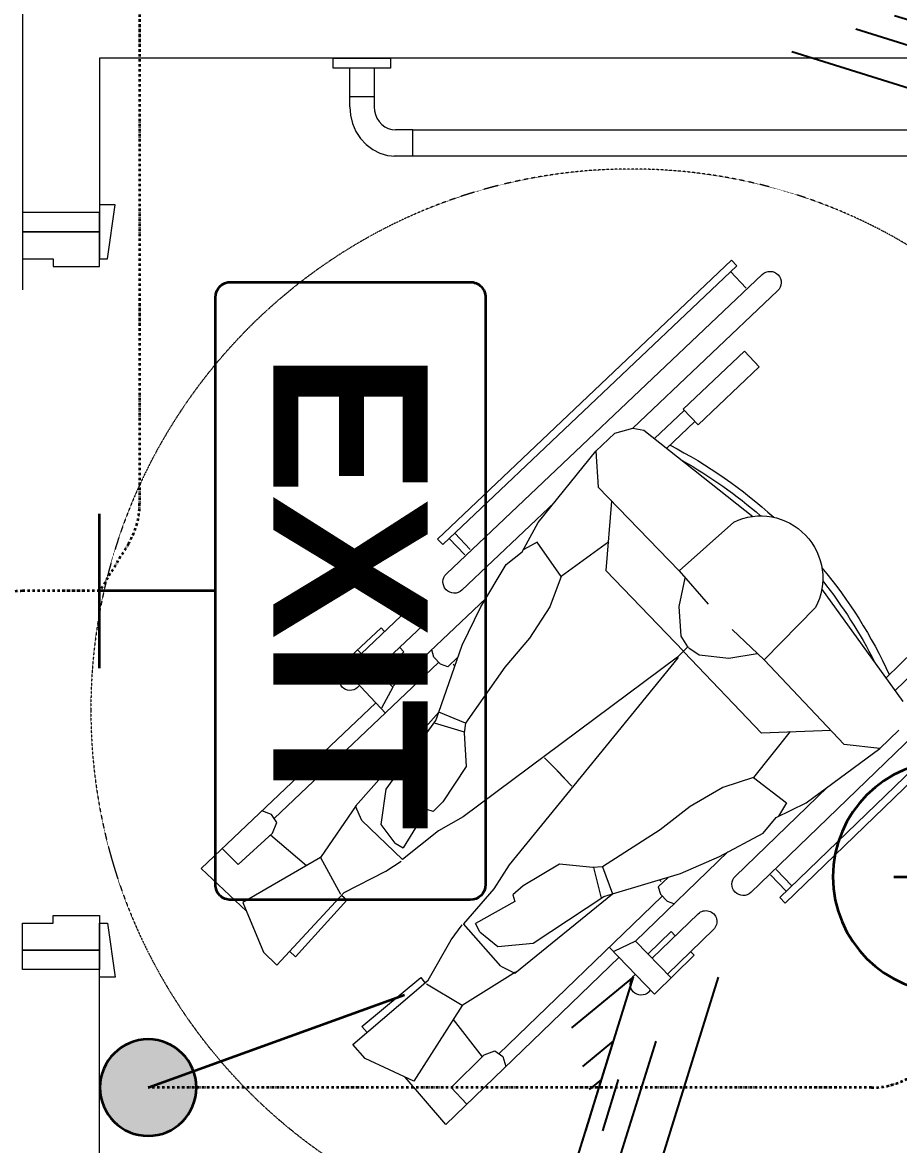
# Model space of a CAD drawing. Extents: x -12260 to 57327, y -29287 to 19916.
# Drawn here: x 7876 to 9011, y -9267 to -7814 of the extents above; entities that cross this region are included whole.
import ezdxf
from ezdxf.enums import TextEntityAlignment as Align

# ---------------------------------------------------------------- set-up
doc = ezdxf.new("R2010")
doc.units = 0
doc.header["$LTSCALE"] = 0.25
doc.linetypes.add('01-First Floor$0$TRATTEGGIATA', pattern=[0.75, 0.5, -0.25])
doc.linetypes.add('DASHDOT', pattern=[25.4, 12.7, -6.35, 0, -6.35])
for name, color, linetype, lineweight in [('01-First Floor$0$LOADING', 253, 'Continuous', 5), ('01-First Floor$0$SANIT', 250, 'Continuous', 5), ('01-First Floor$0$Walls', 251, 'Continuous', 5), ('01-First Floor$0$Wooden Joinery', 251, 'Continuous', 5), ('E-LITE-CIRC-NUMB', 6, 'Continuous', 25), ('E-LITE-CLNG @ 100', 150, 'Continuous', 35), ('E-LITE-CLNG-CNDT', 6, 'DASHDOT', 35), ('E-LITE-CTRL', 6, 'Continuous', 25), ('E-LITE-EXIT-CTRL', 6, 'Continuous', 25), ('E-LITE-EXIT-IDEN', 6, 'Continuous', 25), ('E-LITE-EXIT-WALL @ 100', 3, 'Continuous', 35), ('E-LITE-IDEN', 6, 'Continuous', 25), ('E-LITE-SWCH @ 100', 3, 'Continuous', 35), ('E-POWR-WIRE', 6, 'Continuous', 25), ('E-POWR-WIRE @ 100', 6, 'Continuous', 25), ('E-POWR-WIRE @ 20', 6, 'Continuous', 25), ('E-POWR-WIRE @ 50', 6, 'Continuous', 25)]:
    doc.layers.add(name, color=color, linetype=linetype, lineweight=lineweight)
doc.styles.add('DC_Arial', font='arial.ttf', dxfattribs={"width": 0.7})
doc.styles.add('DC_SIMPLEX', font='SIMPLEX.shx', dxfattribs={"width": 0.7})

# ---------------------------------------------------------------- blocks, each defined once
blk = doc.blocks.new('01-First Floor$0$Wheelchair')
for p, q in [((9688.771051350708, 4580.414428518823), (9636.328283197177, 4518.988763015863)), ((9688.771051350708, 4580.414428518823), (9913.230445410405, 4363.767771073035)), ((9695.86404569539, 4532.401871408947), (9716.045819911164, 4554.089010213298)), ((9647.326005358704, 4524.112151373149), (9584.197258587392, 4494.705326807976)), ((9709.880745989696, 4426.209626254247), (9647.326005358704, 4524.112151373149)), ((9695.86404569539, 4532.401871408947), (9738.421738375753, 4489.907864563429)), ((9762.589172596829, 4492.361382274772), (9766.702045172646, 4505.195971328911)), ((9584.197258587392, 4494.705326807976), (9568.249405399245, 4476.742421177041)), ((9698.38888706065, 4444.193603105232), (9735.850786882005, 4492.475497991021)), ((9738.421738375753, 4489.907864563429), (9752.483582179575, 4485.023230510677)), ((9752.483582179575, 4485.023230510677), (9762.589172596829, 4492.361382274772)), ((9568.249405399245, 4476.742421177041), (9665.903498896649, 4393.605918824935)), ((9968.763191536902, 4285.03306570978), (9757.663807571476, 4488.784733652137)), ((9586.785745302874, 4460.96101959105), (9580.146899892035, 4453.185681296047)), ((9580.146899892035, 4453.185681296047), (9656.358709336277, 4390.022417430009)), ((9709.880745989696, 4426.209626254247), (9663.694856530277, 4398.517323807231)), ((9779.077618827567, 4383.173294331442), (9709.880745989696, 4426.209626254247)), ((9900.48337882631, 4350.561018311419), (9959.178915385466, 4411.373240043351)), ((9951.682425380732, 4408.736913885805), (9954.466240495753, 4406.049994756613)), ((9959.178915385466, 4411.373240043351), (10010.40623410403, 4361.221567669389)), ((9656.358709336277, 4390.022417430009), (9661.829318565102, 4397.07408990385)), ((9665.903498896649, 4393.605918824935), (9695.829487904488, 4341.094632591441)), ((9933.811233489123, 4386.524925268051), (9931.964230800793, 4388.307639510895)), ((9934.64421124729, 4342.849184655322), (9980.569763586816, 4390.430909531773)), ((9452.59013203871, 4357.089632770541), (9469.82365166127, 4373.823006651364)), ((9469.82365166127, 4373.823006651364), (9557.23413050878, 4279.975213987927)), ((9759.919046410669, 4375.150043372996), (9711.89167321382, 4320.339395057585)), ((9759.919046410669, 4375.150043372996), (9778.366362130462, 4384.159995354858)), ((9778.366362130462, 4384.159995354858), (9904.849415254826, 4281.58137028382)), ((9975.784839110642, 4385.473430560261), (10035.58325999014, 4327.756407584413)), ((9486.416322970053, 4356.009197629173), (9493.88773273501, 4362.988322940888)), ((9493.88773273501, 4362.988322940888), (9560.388230936911, 4289.670374661655)), ((9950.733085752512, 4359.518257998658), (9980.568861795782, 4330.308196618076)), ((10015.8650654102, 4307.327133209561), (9956.066644530703, 4365.044156185351)), ((10010.40623410403, 4361.221567669389), (10005.82687387195, 4356.477066023246)), ((9426.029024602281, 4292.711782762373), (9452.59013203871, 4357.089632770541)), ((9732.797166779656, 4330.633345357142), (9756.029055642943, 4349.651718784939)), ((9756.029055642943, 4349.651718784939), (9801.99953033905, 4345.50409462268)), ((9801.99953033905, 4345.50409462268), (9893.622886765272, 4285.103908867692)), ((9934.323510595965, 4342.827945713536), (9906.53889311261, 4356.093338595732)), ((9695.829487904488, 4341.094632591441), (9709.928378610395, 4321.660358078225)), ((9732.797166779656, 4330.633345357142), (9727.280754989933, 4319.938690571958)), ((9934.651155985124, 4342.856379835081), (10054.30555918407, 4227.366775979055)), ((9980.568861795782, 4330.308196618076), (9986.108679291956, 4336.047791648336)), ((9751.146527112509, 4275.137651889934), (9711.89167321382, 4320.339395057585)), ((9778.142555897433, 4291.741774988302), (9727.280754989933, 4319.938690571958)), ((9371.63184432143, 4248.796124660061), (9430.656657335949, 4303.927130116936)), ((9526.624895141333, 4234.587168092199), (9426.029024602281, 4292.711782762373)), ((9560.388230936911, 4289.670374661655), (9553.587646548072, 4283.890608058777)), ((9775.816160599865, 4283.017351860035), (9778.142555897433, 4291.741774988302)), ((9890.482947349712, 4287.174191570026), (9880.736003824091, 4247.528201648121)), ((9966.7682836473, 4282.269286682596), (9975.440872451716, 4291.254627379356)), ((9975.440872451716, 4291.254627379356), (9984.87638996814, 4294.379330757045)), ((10121.55667856477, 4286.321326159668), (10128.50141655673, 4293.5165060898)), ((10121.55667856477, 4286.321326159668), (10499.25685621861, 3921.767722385615)), ((10128.50141655673, 4293.5165060898), (10506.20159421063, 3928.962902315776)), ((9526.624895141333, 4234.587168092199), (9552.229079108354, 4281.962538944092)), ((9557.23413050878, 4279.975213987927), (9611.028253956309, 4252.421769874636)), ((9770.761025378994, 4244.282613731484), (9751.146527112509, 4275.137651889934)), ((9789.045559718437, 4271.467298701988), (9775.816160599865, 4283.017351860035)), ((9836.064363096248, 4243.149275785283), (9789.045559718437, 4271.467298701988)), ((9891.82362165915, 4246.617786498158), (9904.849415254826, 4281.58137028382)), ((9893.622886765272, 4285.103908867692), (9904.849415254826, 4281.58137028382)), ((9904.849415254826, 4281.58137028382), (9992.76859133221, 4255.228222181962)), ((9963.979673350597, 4272.729034347576), (9966.7682836473, 4282.269286682596)), ((9977.311622242782, 4259.861129322613), (9963.979673350597, 4272.729034347576)), ((10489.51636479455, 3888.465589362854), (10084.14712271942, 4279.725183085061)), ((10129.86495282995, 4278.302237200405), (10109.51478709227, 4257.218201451527)), ((10137.06013276011, 4271.357499208447), (10116.70996702243, 4250.273463459482)), ((9967.706807254075, 4265.695997104078), (9965.544698446425, 4263.388240941975)), ((10183.08167618791, 4143.65985022331), (10063.87265462634, 4258.719574798044)), ((9371.63184432143, 4248.796124660061), (9598.076854178467, 4034.225736966415)), ((9419.913043000346, 4243.852233163052), (9399.14789131693, 4222.723000437312)), ((9419.913043000346, 4243.852233163052), (9464.263414294594, 4203.232750274619)), ((9508.146125347721, 4245.265244320442), (9461.583636617073, 4205.686589022574)), ((9611.028253956309, 4252.421769874636), (9631.07218789378, 4239.203961534979)), ((9989.58975405018, 3975.796181910293), (9770.761025378994, 4244.282613731484)), ((9879.400949883904, 4247.638219720073), (9836.064363096248, 4243.149275785283)), ((9891.82362165915, 4246.617786498158), (9879.400949883904, 4247.638219720073)), ((9966.475402802509, 4198.941833428922), (9891.82362165915, 4246.617786498158)), ((9992.76859133221, 4255.228222181962), (10043.39778832581, 4233.176444548153)), ((9572.705536379846, 4167.379225265759), (9526.624895141333, 4234.587168092199)), ((9579.86605475315, 4186.876672011946), (9632.479426377035, 4237.301555465558)), ((9679.387484474562, 4200.102426100464), (9632.479426377035, 4237.301555465558)), ((10043.39778832581, 4233.176444548153), (10099.75006835339, 4203.1630436134)), ((9623.128407049448, 4215.95762163098), (9605.16544176023, 4191.900376027741)), ((9623.128407049448, 4215.95762163098), (9633.566302960844, 4221.945673814247)), ((9664.004299598531, 4172.392498329078), (9633.566302960844, 4221.945673814247)), ((9464.263414294594, 4203.232750274619), (9469.770542144153, 4189.402831842512)), ((9711.086884558074, 4181.88403000345), (9679.387484474562, 4200.102426100464)), ((10005.46669160611, 4168.620939881948), (9966.475402802509, 4198.941833428922)), ((10099.75006835339, 4203.1630436134), (10116.85342618342, 4182.99838611696)), ((9469.770542144153, 4189.402831842512), (9462.890549545049, 4178.979918102559)), ((9679.210710063973, 3982.260968612012), (9466.24389580738, 4184.059948107082)), ((9579.86605475315, 4186.876672011946), (9571.6880856963, 4168.045752913633)), ((9605.16544176023, 4191.900376027741), (9611.359870591277, 4146.160717290099)), ((9462.890549545049, 4178.979918102559), (9450.252232379182, 4174.298536230868)), ((9672.616245560279, 4175.105810097681), (9664.004299598531, 4172.392498329078)), ((9684.745016878722, 4162.404879608221), (9672.616245560279, 4175.105810097681)), ((9989.068844074227, 3975.251489614806), (9711.086884558074, 4181.88403000345)), ((10116.85342618342, 4182.99838611696), (10155.64704116459, 4163.838129786222)), ((10130.21460784985, 4164.007908148924), (10119.98654882487, 4181.193189309706)), ((9571.6880856963, 4168.045752913633), (9679.807508644899, 4046.265099973971)), ((9715.132548123762, 4116.696278253396), (9684.745016878722, 4162.404879608221)), ((10047.45932050269, 4143.935274338379), (10005.46669160611, 4168.620939881948)), ((10087.3831874963, 4130.997335774533), (10130.21460784985, 4164.007908148924)), ((10155.64704116459, 4163.838129786222), (10251.16632006022, 4093.583268891816)), ((9611.359870591277, 4146.160717290099), (9675.787615249592, 4057.323294993665)), ((9851.917473867903, 4142.121128089988), (9833.232357047982, 4122.180451033753)), ((10087.3831874963, 4130.997335774533), (10047.45932050269, 4143.935274338379)), ((9849.01326795416, 4139.228015748289), (9835.85457568859, 4124.922387945582)), ((10134.95108482345, 4071.677542814286), (10087.3831874963, 4130.997335774533)), ((9712.58149963724, 4073.202571539965), (9715.132548123762, 4116.696278253396)), ((9816.76737466302, 4105.366239320545), (9835.85457568859, 4124.922387945582)), ((10204.74053814776, 4088.419380161649), (10101.24536694285, 3978.666300981713)), ((10251.16632006022, 4093.583268891816), (10204.74053814776, 4088.419380161649)), ((10251.16632006022, 4093.583268891816), (10275.77599397487, 4069.830181538215)), ((9673.579308158474, 4060.367744006537), (9712.750970484329, 4071.873755288078)), ((9714.155143973989, 4060.837794894294), (9712.58149963724, 4073.202571539965)), ((10097.70503325492, 4073.498771678307), (9997.233165902278, 3968.140849699499)), ((10187.59362869368, 4070.23509460513), (10097.70503325492, 4073.498771678307)), ((9675.787615249592, 4057.323294993665), (9679.807508644899, 4046.265099973971)), ((9714.155143973989, 4060.837794894294), (9679.807508644899, 4046.265099973971)), ((9765.114152848913, 3988.387368094933), (9714.155143973989, 4060.837794894294)), ((9610.70175710171, 4047.549319487007), (9552.568739108963, 3986.199139837787)), ((9619.93687915021, 4014.087887199334), (9605.445107124357, 4041.25301485532)), ((9679.807508644899, 4046.265099973971), (9710.056857623149, 3959.609189480863)), ((10281.39518992078, 4032.715912517597), (10176.00321688374, 3886.669479899661)), ((9576.260554198456, 4012.650149832305), (9574.397212529399, 4014.415779132745)), ((9619.929969148932, 4013.766558314353), (9574.444552079938, 3965.76391532502)), ((9619.923090967193, 4013.759299484518), (9740.635982603202, 3899.37650971004)), ((10270.95962205583, 4018.253770306648), (10309.16386893006, 3981.379294991348)), ((9603.995285083907, 3996.95002678383), (9634.507360111591, 3968.447141044657)), ((10294.79248443644, 3967.484645922494), (10259.14900209984, 4001.887488985958)), ((9552.568739108963, 3986.199139837787), (9604.9559392892, 3937.260303702584)), ((9554.867990590243, 3993.805783028249), (9557.676431929041, 3991.144614441379)), ((9659.04025186277, 3934.211363160866), (9598.712841365155, 3991.375245320203)), ((9681.882736018906, 3984.377193858876), (9673.293262430892, 3975.312366916885)), ((9691.289077522222, 3987.5886579371), (9681.882736018906, 3984.377193858876)), ((9704.738963685162, 3974.844074648427), (9691.289077522222, 3987.5886579371)), ((9698.481394895138, 3984.179008276144), (9700.690392520588, 3986.441922876926)), ((9797.144419565087, 3950.787644663185), (9765.114152848913, 3988.387368094933)), ((9579.18361942597, 3970.765249215649), (9639.511029923615, 3913.60136705637)), ((9634.507360111591, 3968.447141044657), (9629.020634389966, 3962.656772329385)), ((9673.293262430892, 3975.312366916885), (9670.592628109986, 3965.746838375955)), ((9896.287010780234, 3862.884941854689), (9997.057558273653, 3967.957224645681)), ((9989.068844074227, 3975.251489614806), (9986.882183286467, 3977.864105728338)), ((10002.43852119525, 3961.650252073101), (9989.068844074227, 3975.251489614806)), ((9997.136749587477, 3968.057273634622), (9995.85112516348, 3966.684025857801)), ((10003.77392575845, 3963.046624979412), (10017.00840745627, 3972.212482232717)), ((10017.00840745627, 3972.212482232717), (10055.38471103659, 3976.613571134891)), ((10055.38471103659, 3976.613571134891), (10092.08760035692, 3970.441112586326)), ((10101.24536694285, 3978.666300981713), (10059.76383618084, 3939.477338356985)), ((10101.24536694285, 3978.666300981713), (10167.56807260214, 3910.99546877938)), ((9710.056857623149, 3959.609189480863), (9734.345457642183, 3910.014226085972)), ((10002.43852119525, 3961.650252073101), (9993.872235849227, 3948.020020953642)), ((10002.43852119525, 3961.650252073101), (10003.24251149323, 3962.218101108389)), ((9604.9559392892, 3937.260303702584), (9609.49141245084, 3942.04677622483)), ((9823.678971609701, 3909.938158585952), (9797.144419565087, 3950.787644663185)), ((9993.872235849227, 3948.020020953642), (9991.187656007929, 3909.485578034481)), ((9734.345457642183, 3910.014226085972), (9766.843084101467, 3855.057079376129)), ((9838.385197885353, 3870.631259462098), (9823.678971609701, 3909.938158585952)), ((9991.187656007929, 3909.485578034481), (9998.991437469394, 3873.09461316833)), ((9991.183005096409, 3863.579005102656), (10028.48228297804, 3906.767615354387)), ((9830.004800070794, 3774.463130944845), (9709.741230013246, 3888.420161258604)), ((9689.661065701821, 3867.228732868534), (10098.61629077477, 3479.718841400289)), ((9838.385197885353, 3870.631259462098), (9807.318382584508, 3826.369747456192)), ((9899.768127842097, 3825.757229078066), (9838.385197885353, 3870.631259462098)), ((9766.843084101467, 3855.057079376129), (9787.750715575723, 3838.870380912645)), ((9886.156558880426, 3755.290342503868), (9991.183005096409, 3863.579005102656)), ((9903.55774310105, 3773.231455422181), (9896.287010780234, 3862.884941854689)), ((9991.183005096409, 3863.579005102656), (10061.74538927446, 3800.341415363422)), ((9693.122257710802, 3821.619907901477), (9713.277394205496, 3842.890457539208)), ((9700.381087741105, 3814.741725976404), (9720.536224235915, 3836.012275614135)), ((9787.750715575723, 3838.870380912645), (9808.622638755147, 3800.970211932028)), ((9807.318382584508, 3826.369747456192), (9789.693896595116, 3835.820915299584)), ((9684.740486674815, 3829.562144570198), (9677.862304749742, 3822.303314539837)), ((9677.862304749742, 3822.303314539837), (10058.90369894098, 3461.243471664347)), ((9684.740486674815, 3829.562144570198), (10065.78188086606, 3468.502301694767)), ((9808.622638755147, 3800.970211932028), (9883.069059517107, 3708.680404500366)), ((9945.224445679185, 3681.197180233925), (10086.42348352498, 3792.999953779508)), ((9883.069059517107, 3708.680404500366), (9886.156558880426, 3755.290342503868)), ((9883.069059517107, 3708.680404500366), (9907.896435869585, 3685.154958862462)), ((10010.98847014959, 3670.723464207549), (9975.029677946342, 3704.796601826645)), ((9959.206613643579, 3692.267573768535), (9997.74882345503, 3655.746491201775)), ((9907.896435869585, 3685.154958862462), (9931.016636529956, 3678.953553665138)), ((10118.69645508622, 3500.9102697903), (9930.914151619032, 3678.845397097321)), ((9931.016636529956, 3678.953553665138), (9945.224445679185, 3681.197180233925)), ((9996.292712341547, 3654.209796884388), (10015.58738827771, 3674.572266885574)), ((10015.58738827771, 3674.572266885574), (10094.83784278144, 3599.477652265923)), ((10075.54316684527, 3579.115182264708), (9996.292712341547, 3654.209796884388)), ((10094.83784278144, 3599.477652265923), (10075.54316684527, 3579.115182264708)), ((10057.72022423453, 3476.141210540547), (10077.87536072925, 3497.411760178278)), ((10065.78188086606, 3468.502301694767), (10058.90369894098, 3461.243471664347))]:
    blk.add_line(p, q)
at = {"color": 30, "linetype": '01-First Floor$0$TRATTEGGIATA'}
blk.add_circle((9928.937600090041, 4043.271172839741), 700.0000000000001, dxfattribs=at)
for centre, radius, start, end in [((9941.822980854096, 4398.521916939528), 14.196, 46.0146993741573, 226.0146993741573), ((10025.72381546347, 4317.541410638194), 14.196, 226.0146993741573, 46.0146993741573), ((10074.00988867261, 4269.222378941398), 14.597, 46.0146993741573, 226.0146993741573), ((9564.632945468697, 4004.111144021794), 14.196, 46.54235291872321, 226.5423529187232), ((9694.421089656174, 4259.976571770356), 626.4110000000002, 320.2510883755348, 335.2614963756544), ((9694.421089656174, 4259.976571770356), 616.4110000000002, 321.5411103738604, 333.0971893754668), ((9649.275984802098, 3923.906728049915), 14.196, 226.5423529187232, 46.54235291872321), ((10097.12490968847, 3872.944899799098), 80.06299999999999, 316.0146993753545, 28.37631237455998), ((9699.70114785781, 3877.824447063904), 14.597, 46.54235291872321, 226.5423529187232), ((10096.61530789086, 3872.412031960528), 80.06299999999999, 244.1807399174045, 316.5423529175465), ((9692.002710381832, 4257.447780579445), 626.4110000000002, 297.2955559183049, 312.3059639172853), ((9692.002710381832, 4257.447780579445), 616.4110000000002, 299.4598629179384, 311.0159419185559), ((10108.65637293084, 3490.314555595629), 14.597, 226.5423529187232, 46.54235291872321)]:
    blk.add_arc(centre, radius, start, end)
blk = doc.blocks.new('01-First Floor')
at = {"layer": '01-First Floor$0$SANIT'}
for p, q in [((8278.703790544358, -7860.000295251259), (8352.943790542253, -7859.999702398083)), ((8278.703894357488, -7873.000295250793), (8278.703790544358, -7860.000295251259)), ((8352.943894355383, -7872.99970239785), (8278.703894357488, -7873.000295250793)), ((8352.943790542253, -7859.999702398083), (8352.943894355383, -7872.99970239785)), ((8300.044293638144, -7923.000124836108), (8300.043902342499, -7874.000124837505)), ((8331.60390234139, -7873.999872811022), (8331.604293637269, -7922.999872809392)), ((8300.044189825247, -7910.000124836341), (8331.604189824138, -7909.999872809858)), ((8300.044293638144, -7923.000124836108), (8300.954382438504, -7934.120117568527)), ((8331.604293637269, -7922.999872809392), (8332.024335322261, -7928.219869455323)), ((8332.024335322261, -7928.219869455323), (8333.274375649693, -7933.269859473221)), ((8300.954382438504, -7934.120117568527), (8303.634468523378, -7944.900096166763)), ((8303.634468523378, -7944.900096166763), (8308.004549257981, -7955.010061269393)), ((8333.274375649693, -7933.269859473221), (8335.324413421622, -7937.999843102531)), ((8335.324413421622, -7937.999843102531), (8338.114447680127, -7942.289820822538)), ((8338.114447680127, -7942.289820822538), (8341.544477226504, -7945.989793431363)), ((8341.544477226504, -7945.989793431363), (8345.51450118312, -7948.989761728677)), ((8308.004549257981, -7955.010061269393), (8313.944622166746, -7964.140013834345)), ((8345.51450118312, -7948.989761728677), (8349.914518831356, -7951.199726591934)), ((8349.914518831356, -7951.199726591934), (8354.604529611825, -7952.549689139123)), ((8354.604529611825, -7952.549689139123), (8359.434533205407, -7952.999650568585)), ((8381.704533204495, -7952.999472728581), (8359.434533205407, -7952.999650568585)), ((8381.704533204495, -7952.999472728581), (9060.225999643153, -7952.995085269562)), ((8381.704804715991, -7986.999472727533), (8381.704533204495, -7952.999472728581)), ((8313.944622166746, -7964.140013834345), (8321.264685172879, -7972.029955379432)), ((8321.264685172879, -7972.029955379432), (8329.744736280583, -7978.429887661012)), ((8329.744736280583, -7978.429887661012), (8339.124773972726, -7983.149812755873)), ((8339.124773972726, -7983.149812755873), (8349.124796971038, -7986.029732899508)), ((8349.124796971038, -7986.029732899508), (8359.434804716671, -7986.999650567537)), ((9060.226271153952, -7986.995010752464), (8357.324804716802, -7986.999667417258)), ((8381.704804715991, -7986.999472727533), (8359.434804716671, -7986.999650567537))]:
    blk.add_line(p, q, dxfattribs=at)
at = {"layer": '01-First Floor$0$Walls'}
for p, q in [((7876.000000000291, -7560.000001174631), (7876.000000000291, -8059.999998825137)), ((10176.00000000006, -7859.999999999884), (7976.000000000058, -7859.999999999825)), ((7976.000000000058, -7859.999999999825), (7976.000000000291, -8059.999998825137)), ((7976.000000000291, -8059.999998825137), (7876.000000000291, -8059.999998825137)), ((7976.000000000291, -9039.999998825137), (7876.000000000291, -9039.999998825137)), ((7976.000000000058, -9980.000002349669), (7976.000000000058, -9039.999998825137))]:
    blk.add_line(p, q, dxfattribs=at)
at = {"layer": '01-First Floor$0$Wooden Joinery'}
blk.add_line((7876.000000000291, -8085.001197901787), (7875.999999999825, -8160.004795132205), dxfattribs=at)
for points in [[(7876.000000000058, -8085.00119790202), (7976.000000000058, -8085.00119790202), (7976.000000000291, -8059.999998825137), (7876.000000000291, -8059.999998825369), (7876.000000000058, -8085.00119790202)], [(7876.000000000058, -8120.002876609331), (7916.001918523165, -8120.002876609331), (7916.001918522932, -8130.003356239991), (7976.000000000291, -8130.003356240224), (7976.000000000058, -8085.00119790202), (7876.000000000291, -8085.001197901787)], [(7976.000000000291, -8969.996641410282), (7976.000000000291, -9039.999998825137), (7876.000000000058, -9039.99999882537), (7876.000000000058, -9014.998799748486), (7976.000000000291, -9014.998799748253)], [(7976.000000000291, -9014.998799748253), (7876.000000000058, -9014.998799748719), (7875.999999999825, -8979.997121041408), (7916.001918523165, -8979.997121041175), (7916.001918522932, -8969.996641410748), (7976.000000000291, -8969.996641410282)]]:
    blk.add_lwpolyline(points, dxfattribs=at)
for points in [[(7976.000000000058, -8120.002876609098), (7986.000479630718, -8120.002876609098), (7996.000959261612, -8049.999519194243), (7976.000000000058, -8049.999519194243)], [(7975.999999999825, -8979.997121041408), (7986.000479630718, -8979.997121041408), (7996.000959261612, -9050.000478456262), (7976.000000000058, -9050.00047845603)]]:
    blk.add_lwpolyline(points, close=True, dxfattribs=at)
at = {"layer": '01-First Floor$0$LOADING', "xscale": -1, "rotation": 180}
blk.add_blockref('01-First Floor$0$Wheelchair', (-1264.289157659921, -4660.454200868204, -0.1044575172348517), dxfattribs=at)
blk.add_blockref('01-First Floor$0$Wheelchair', (-1264.289157659921, -4660.454200868204, -0.1044575172348517), dxfattribs=at)
blk = doc.blocks.new('*U7')
for p, q in [((8.526512829121202e-14, 0), (8.526512829121202e-14, -1.5)), ((1.000000000000085, -1.5), (-0.9999999999999147, -1.5))]:
    blk.add_line(p, q)
blk.add_lwpolyline([(3.799999999999997, 0), (-3.799999999999997, 0, -0.4142135623729623), (-4, 0.1999999999999105), (-4.000000000001407, 3.299999999999912, -0.414213562373228), (-3.800000000001404, 3.5), (3.79999999999859, 3.5, -0.4142135623729624), (3.999999999998593, 3.30000000000009), (4, 0.2000000000000881, -0.4142135623732277)], format="xyb", close=True)
at = {"color": 251, "insert": (-7.105427357601002e-13, 1.75), "char_height": 2, "attachment_point": 5, "style": 'DC_Arial'}
blk.add_mtext('{\\fArial|b1|i0|c0|p34;\\W1;EXIT}', dxfattribs=at)
at = {"layer": 'E-LITE-EXIT-CTRL', "style": 'DC_SIMPLEX', "width": 0.7, "flags": 8}
blk.add_attdef('CONTROL', (4.499999999999289, -2.5), '', height=2, rotation=359.9999977995944, dxfattribs=at)
at = {"layer": 'E-LITE-EXIT-IDEN', "style": 'DC_SIMPLEX', "width": 0.7, "flags": 8}
blk.add_attdef('TYPE', (4.499999999999289, 4), '', height=2, rotation=359.9999977995944, dxfattribs=at)
blk = doc.blocks.new('DC_LT-CL-Point')
for p, q in [((0, -0.7107268943509553), (0, 0.7107268943509553)), ((0.7107268943509553, 0), (-0.7107268943509553, 0))]:
    blk.add_line(p, q)
blk.add_circle((0, 0), 1.5)
at = {"layer": 'E-LITE-CIRC-NUMB', "style": 'DC_SIMPLEX', "width": 0.7, "flags": 8}
blk.add_attdef('CIRCUIT', text='', height=2, rotation=359.9999977995944, dxfattribs=at).set_placement((-3.363524214388158, 1.5), align=Align.RIGHT)
at = {"layer": 'E-LITE-CTRL', "style": 'DC_SIMPLEX', "width": 0.7, "flags": 8}
blk.add_attdef('CONTROL', (3.363524060770866, -3.498270819324649), '', height=2, rotation=359.9999977995944, dxfattribs=at)
at = {"layer": 'E-LITE-IDEN', "style": 'DC_SIMPLEX', "width": 0.7, "flags": 8}
blk.add_attdef('TYPE', (3.363524214388158, 1.5), '', height=2, rotation=359.9999977995944, dxfattribs=at)
blk = doc.blocks.new('*U35')
blk.add_hatch(color=256).paths.add_polyline_path([(-0.6249999999999694, 0.6249999999878975, 1), (-0.6250000000000306, -0.6250000000121025, 1)])
blk.add_line((-0.6250000000000034, -1.513452320388618e-11), (-3.946690783293701, 1.199690318802373))
blk.add_circle((-0.625, -1.513452320388618e-11), 0.6250000000001178)
at = {"layer": 'E-LITE-CTRL', "style": 'DC_SIMPLEX', "width": 0.7, "flags": 8}
blk.add_attdef('CONTROL', (-26.6267369439822, -10.11649467694736), '', height=2, rotation=359.9999977995651, dxfattribs=at)
at = {"layer": 'E-LITE-IDEN', "style": 'DC_SIMPLEX', "width": 0.7, "flags": 8}
blk.add_attdef('TYPE', text='', height=2, rotation=359.9999977995651, dxfattribs=at).set_placement((-31.99075139853214, -10.11649467694736), align=Align.RIGHT)
blk = doc.blocks.new('*U44')
for p, q in [((-1.657833030611292, 1.617383743406282), (1.662833664834472, 0.5865763488644732)), ((-1.660333348065617, 0.5154036972494953), (1.660333348065617, -0.5154036972494953)), ((-1.662833666890876, -0.5865763489072922), (1.657833029240356, -1.617383743406282)), ((1.659057072877877, -1.077903510487632), (1.656608984917403, -2.156863976196367))]:
    blk.add_line(p, q)
at = {"const_width": 0.4140000000000004}
blk.add_lwpolyline([(1.277945909873843, -0.1895570308081735, 1), (1.277006573562058, -0.6035559651509178, 1)], format="xyb", close=True, dxfattribs=at)
blk = doc.blocks.new('*U648')
at = {"layer": 'E-POWR-WIRE @ 100', "xscale": 100, "yscale": 100, "zscale": 100}
blk.add_blockref('*U44', (9038.884992743864, -7793.093794572625), dxfattribs=at)
at = {"layer": 'E-POWR-WIRE @ 20', "xscale": 20, "yscale": 20, "zscale": 20}
blk.add_blockref('*U44', (9038.884992743864, -7793.093794572625), dxfattribs=at)
at = {"layer": 'E-POWR-WIRE @ 50', "xscale": 50, "yscale": 50, "zscale": 50}
blk.add_blockref('*U44', (9038.884992743864, -7793.093794572625), dxfattribs=at)
blk = doc.blocks.new('*U47')
for p, q in [((-0.5154036972494951, -1.660333348065617), (0.5154036972494951, 1.660333348065617)), ((0.5154036973351696, 1.66033334806558), (-0.286810923256926, 1.001042133331286)), ((0.5865763489072926, -1.662833666890876), (1.617383743406282, 1.657833029240357))]:
    blk.add_line(p, q)
blk = doc.blocks.new('*U703')
at = {"layer": 'E-POWR-WIRE @ 100', "xscale": 100, "yscale": 100, "zscale": 100}
blk.add_blockref('*U47', (8616.003629161743, -9215.560284811043), dxfattribs=at)
at = {"layer": 'E-POWR-WIRE @ 20', "xscale": 20, "yscale": 20, "zscale": 20}
blk.add_blockref('*U47', (8616.003629161743, -9215.560284811043), dxfattribs=at)
at = {"layer": 'E-POWR-WIRE @ 50', "xscale": 50, "yscale": 50, "zscale": 50}
blk.add_blockref('*U47', (8616.003629161743, -9215.560284811043), dxfattribs=at)

msp = doc.modelspace()

# ---------------------------------------------------------------- linework, layer by layer
at = {"layer": 'E-LITE-CLNG-CNDT', "color": 1, "elevation": 5.889138866705249e-07}
for points in [[(7976.000000000087, -7070.000001174689), (8007.072192641062, -7110.348386838134, -0.1655479381371144), (8027.842993529281, -7171.362598363861), (8027.842993529281, -8436.898577010972, -0.1377602497927572), (8013.220941940199, -8488.962056775032), (7976.000000000087, -8549.999998825197)], [(7976.000000000087, -8549.999998825197), (7876.163941745413, -8549.999998825197, 0.414213562373095), (7776.163941745413, -8649.999998825197), (7776.163941745413, -9809.964020900545, -0.414213562373095), (7676.163941745413, -9909.964020900545), (2232.813793145746, -9909.964020900545, 0.2323611704225381), (2153.665036959457, -9948.845493479113), (2015.951715422132, -10127.1848378616)]]:
    msp.add_lwpolyline(points, format="xyb", dxfattribs=at)
at = {"layer": 'E-LITE-CLNG-CNDT'}
msp.add_lwpolyline([(9076.000000000146, -8920.000001174863), (9076.000000000146, -9092.9229166992, -0.4142135623730951), (8976.000000000146, -9192.9229166992), (8038.919413917931, -9192.9229166992)], format="xyb", dxfattribs=at)

# ---------------------------------------------------------------- block references
at = {"layer": 'E-LITE-CLNG @ 100'}
ref = msp.add_blockref('DC_LT-CL-Point', (9076.000000000146, -8920.000001174863), dxfattribs=dict(at, xscale=-99.99999999999999, yscale=99.99999999999999, zscale=99.99999999999999))
ref.add_attrib('TYPE', 'LD4', (9272.376028074541, -8780.689362886013), dxfattribs={"layer": 'E-LITE-IDEN', "height": 200, "style": 'DC_SIMPLEX', "width": 0.7000000000000001, "flags": 8})
at = {"layer": 'E-LITE-CLNG-CNDT'}
msp.add_blockref('01-First Floor', (0, 0), dxfattribs=at)
at = {"layer": 'E-LITE-EXIT-WALL @ 100', "xscale": 100, "yscale": 100, "zscale": 100, "rotation": 270}
msp.add_blockref('*U7', (8126.000000000087, -8549.999998825188, 5.889138866705249e-07), dxfattribs=at)
at = {"layer": 'E-LITE-SWCH @ 100', "xscale": -100, "yscale": 100, "zscale": 100}
msp.add_blockref('*U35', (7976.419413917931, -9192.922916697687), dxfattribs=at)
at = {"layer": 'E-POWR-WIRE'}
for name in ['*U648', '*U703']:
    msp.add_blockref(name, (0, 0), dxfattribs=at)

doc.saveas('drawing.dxf')
